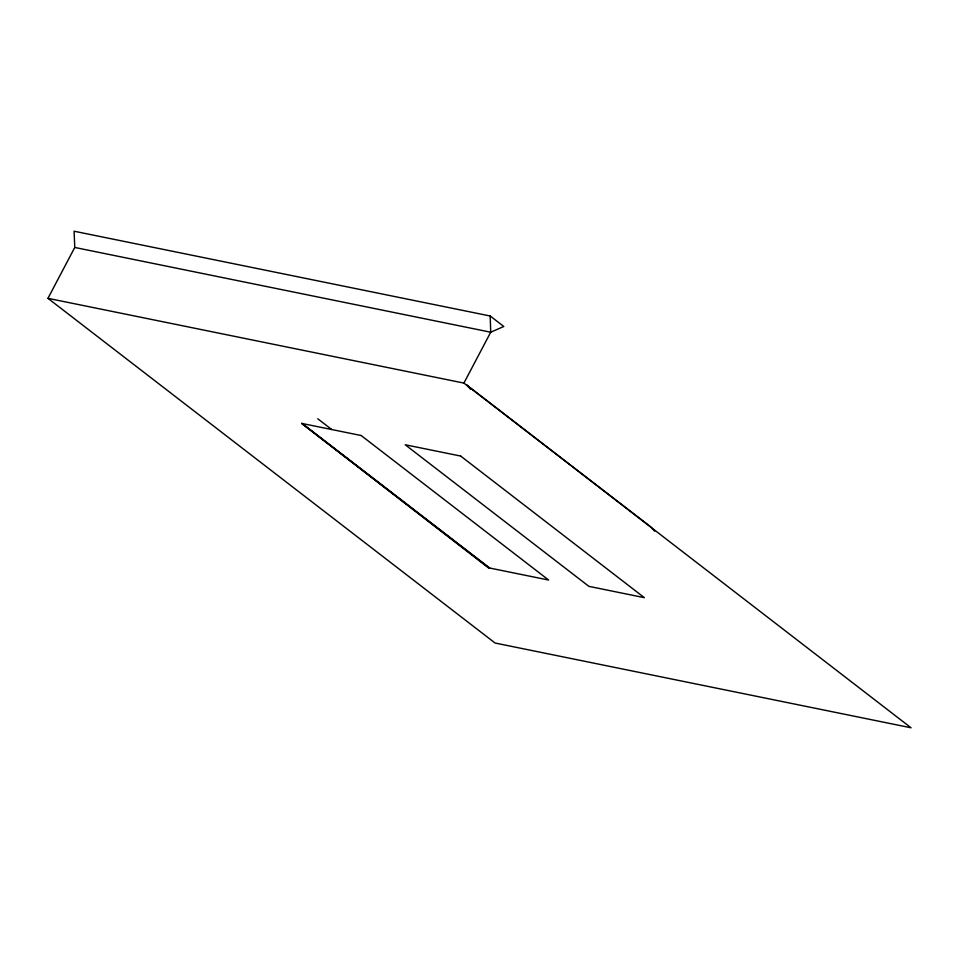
<?xml version="1.0" encoding="UTF-8"?>
<svg xmlns="http://www.w3.org/2000/svg" width="959" height="959" viewBox="0 0 959 959"><rect width="100%" height="100%" fill="white"/><g stroke="black" fill="none" stroke-linecap="round" stroke-linejoin="round"><path stroke-width="1.44" d="M47.95 298.333L463.904 383.085L911.05 727.785L495.096 643.033L47.95 298.333L74.766 247.458L74.095 231.215L490.193 316.002L503.799 326.48L490.72 332.21L74.766 247.458M463.904 383.085L490.72 332.21L490.193 316.002M361.123 435.494L548.632 580.039L488.311 567.752L301.653 423.398L361.171 435.53M317.765 418.771L331.73 429.524M302.241 423.494L489.749 568.04M301.653 423.398L489.126 567.92M470.593 389.27L466.637 384.955L650.777 526.899L654.649 531.154M460.656 456.052L405.213 444.76L588.898 586.357L644.34 597.661L460.656 456.052"/></g></svg>
